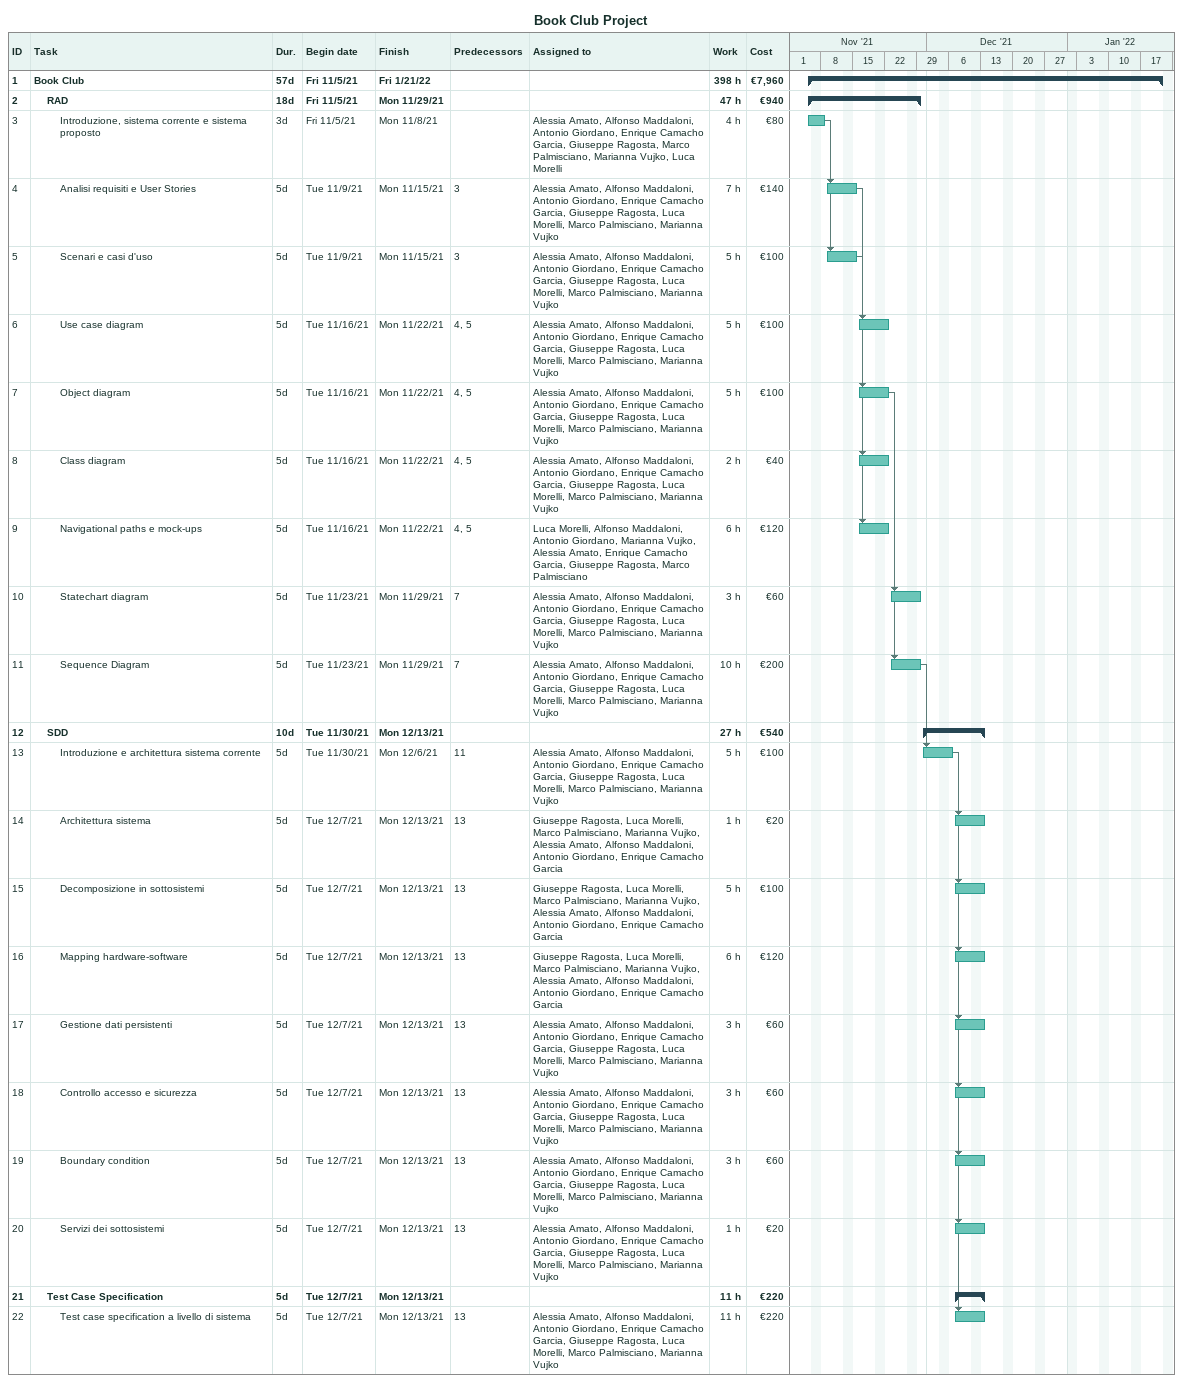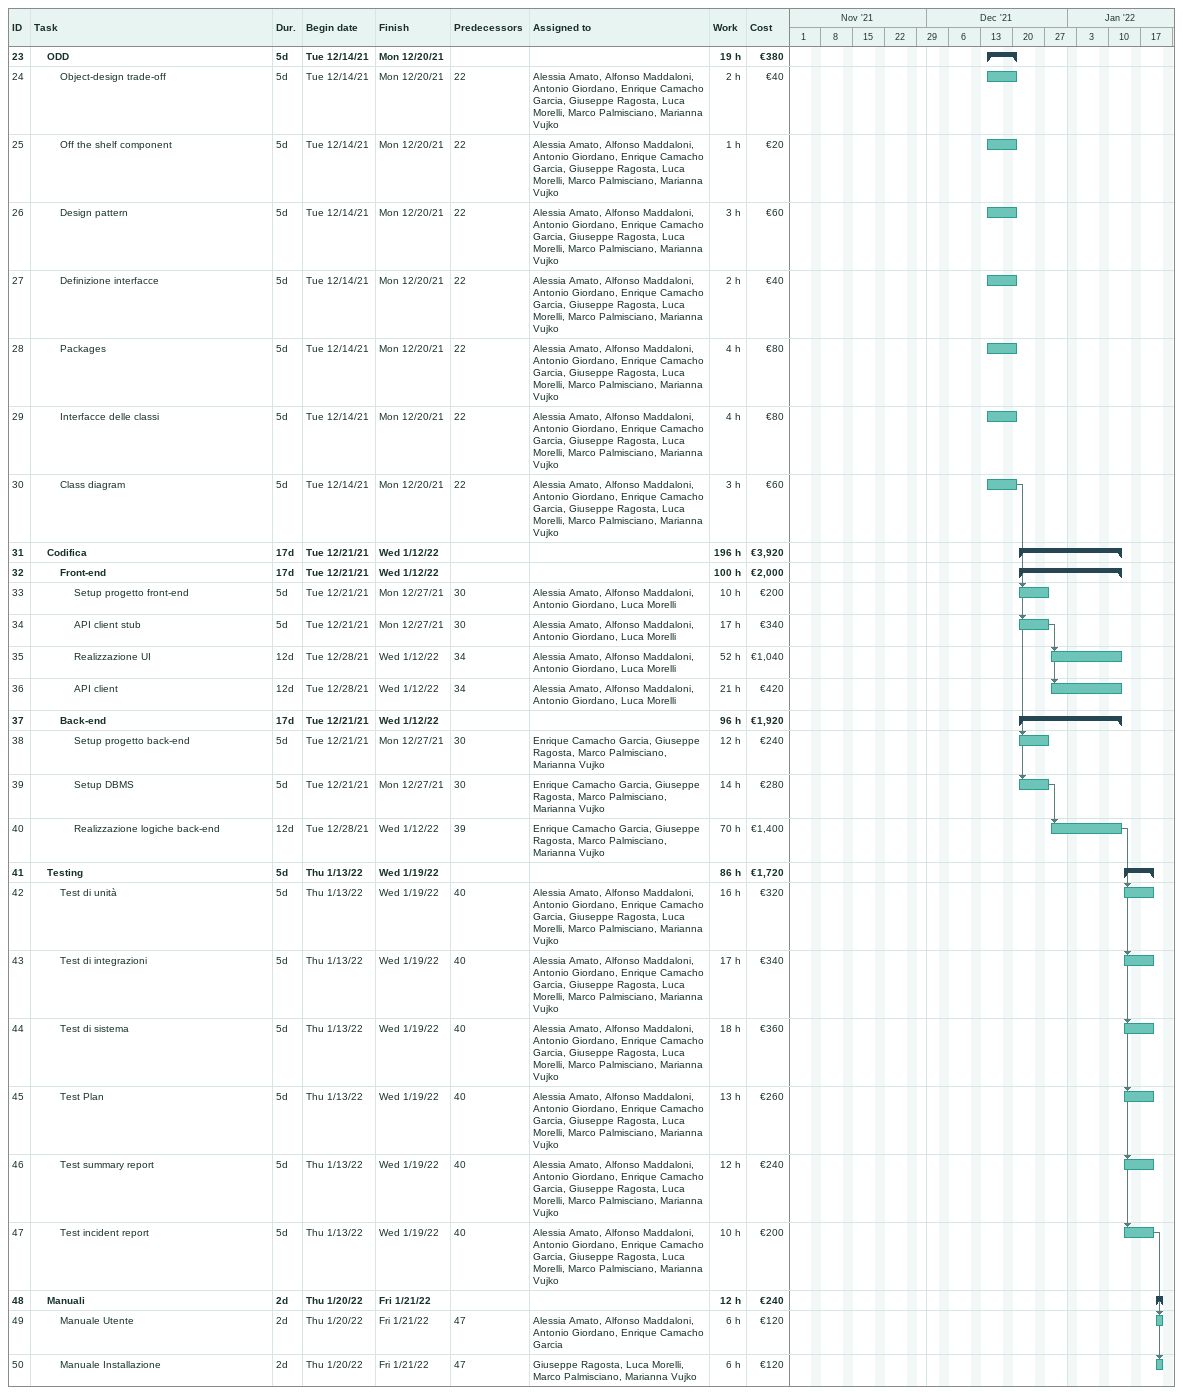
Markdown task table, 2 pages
Book Club Project

| ID | Level | Task | Duration | Start | Finish | Predecessors | Resources | Work (h) | Cost (€) |
|---|---|---|---|---|---|---|---|---|---|
| 1 | 1 | **Book Club** | 57d | 2021-11-05 | 2022-01-21 |  |  | 398 | 7960 |
| 2 | 2 | **RAD** | 18d | 2021-11-05 | 2021-11-29 |  |  | 47 | 940 |
| 3 | 3 | Introduzione, sistema corrente e sistema proposto | 3d | 2021-11-05 | 2021-11-08 |  | Alessia Amato, Alfonso Maddaloni, Antonio Giordano, Enrique Camacho Garcia, Giuseppe Ragosta, Marco Palmisciano, Marianna Vujko, Luca Morelli | 4 | 80 |
| 4 | 3 | Analisi requisiti e User Stories | 5d | 2021-11-09 | 2021-11-15 | 3 | Alessia Amato, Alfonso Maddaloni, Antonio Giordano, Enrique Camacho Garcia, Giuseppe Ragosta, Luca Morelli, Marco Palmisciano, Marianna Vujko | 7 | 140 |
| 5 | 3 | Scenari e casi d'uso | 5d | 2021-11-09 | 2021-11-15 | 3 | Alessia Amato, Alfonso Maddaloni, Antonio Giordano, Enrique Camacho Garcia, Giuseppe Ragosta, Luca Morelli, Marco Palmisciano, Marianna Vujko | 5 | 100 |
| 6 | 3 | Use case diagram | 5d | 2021-11-16 | 2021-11-22 | 4, 5 | Alessia Amato, Alfonso Maddaloni, Antonio Giordano, Enrique Camacho Garcia, Giuseppe Ragosta, Luca Morelli, Marco Palmisciano, Marianna Vujko | 5 | 100 |
| 7 | 3 | Object diagram | 5d | 2021-11-16 | 2021-11-22 | 4, 5 | Alessia Amato, Alfonso Maddaloni, Antonio Giordano, Enrique Camacho Garcia, Giuseppe Ragosta, Luca Morelli, Marco Palmisciano, Marianna Vujko | 5 | 100 |
| 8 | 3 | Class diagram | 5d | 2021-11-16 | 2021-11-22 | 4, 5 | Alessia Amato, Alfonso Maddaloni, Antonio Giordano, Enrique Camacho Garcia, Giuseppe Ragosta, Luca Morelli, Marco Palmisciano, Marianna Vujko | 2 | 40 |
| 9 | 3 | Navigational paths e mock-ups | 5d | 2021-11-16 | 2021-11-22 | 4, 5 | Luca Morelli, Alfonso Maddaloni, Antonio Giordano, Marianna Vujko, Alessia Amato, Enrique Camacho Garcia, Giuseppe Ragosta, Marco Palmisciano | 6 | 120 |
| 10 | 3 | Statechart diagram | 5d | 2021-11-23 | 2021-11-29 | 7 | Alessia Amato, Alfonso Maddaloni, Antonio Giordano, Enrique Camacho Garcia, Giuseppe Ragosta, Luca Morelli, Marco Palmisciano, Marianna Vujko | 3 | 60 |
| 11 | 3 | Sequence Diagram | 5d | 2021-11-23 | 2021-11-29 | 7 | Alessia Amato, Alfonso Maddaloni, Antonio Giordano, Enrique Camacho Garcia, Giuseppe Ragosta, Luca Morelli, Marco Palmisciano, Marianna Vujko | 10 | 200 |
| 12 | 2 | **SDD** | 10d | 2021-11-30 | 2021-12-13 |  |  | 27 | 540 |
| 13 | 3 | Introduzione e architettura sistema corrente | 5d | 2021-11-30 | 2021-12-06 | 11 | Alessia Amato, Alfonso Maddaloni, Antonio Giordano, Enrique Camacho Garcia, Giuseppe Ragosta, Luca Morelli, Marco Palmisciano, Marianna Vujko | 5 | 100 |
| 14 | 3 | Architettura sistema | 5d | 2021-12-07 | 2021-12-13 | 13 | Giuseppe Ragosta, Luca Morelli, Marco Palmisciano, Marianna Vujko, Alessia Amato, Alfonso Maddaloni, Antonio Giordano, Enrique Camacho Garcia | 1 | 20 |
| 15 | 3 | Decomposizione in sottosistemi | 5d | 2021-12-07 | 2021-12-13 | 13 | Giuseppe Ragosta, Luca Morelli, Marco Palmisciano, Marianna Vujko, Alessia Amato, Alfonso Maddaloni, Antonio Giordano, Enrique Camacho Garcia | 5 | 100 |
| 16 | 3 | Mapping hardware-software | 5d | 2021-12-07 | 2021-12-13 | 13 | Giuseppe Ragosta, Luca Morelli, Marco Palmisciano, Marianna Vujko, Alessia Amato, Alfonso Maddaloni, Antonio Giordano, Enrique Camacho Garcia | 6 | 120 |
| 17 | 3 | Gestione dati persistenti | 5d | 2021-12-07 | 2021-12-13 | 13 | Alessia Amato, Alfonso Maddaloni, Antonio Giordano, Enrique Camacho Garcia, Giuseppe Ragosta, Luca Morelli, Marco Palmisciano, Marianna Vujko | 3 | 60 |
| 18 | 3 | Controllo accesso e sicurezza | 5d | 2021-12-07 | 2021-12-13 | 13 | Alessia Amato, Alfonso Maddaloni, Antonio Giordano, Enrique Camacho Garcia, Giuseppe Ragosta, Luca Morelli, Marco Palmisciano, Marianna Vujko | 3 | 60 |
| 19 | 3 | Boundary condition | 5d | 2021-12-07 | 2021-12-13 | 13 | Alessia Amato, Alfonso Maddaloni, Antonio Giordano, Enrique Camacho Garcia, Giuseppe Ragosta, Luca Morelli, Marco Palmisciano, Marianna Vujko | 3 | 60 |
| 20 | 3 | Servizi dei sottosistemi | 5d | 2021-12-07 | 2021-12-13 | 13 | Alessia Amato, Alfonso Maddaloni, Antonio Giordano, Enrique Camacho Garcia, Giuseppe Ragosta, Luca Morelli, Marco Palmisciano, Marianna Vujko | 1 | 20 |
| 21 | 2 | **Test Case Specification** | 5d | 2021-12-07 | 2021-12-13 |  |  | 11 | 220 |
| 22 | 3 | Test case specification a livello di sistema | 5d | 2021-12-07 | 2021-12-13 | 13 | Alessia Amato, Alfonso Maddaloni, Antonio Giordano, Enrique Camacho Garcia, Giuseppe Ragosta, Luca Morelli, Marco Palmisciano, Marianna Vujko | 11 | 220 |
| 23 | 2 | **ODD** | 5d | 2021-12-14 | 2021-12-20 |  |  | 19 | 380 |
| 24 | 3 | Object-design trade-off | 5d | 2021-12-14 | 2021-12-20 | 22 | Alessia Amato, Alfonso Maddaloni, Antonio Giordano, Enrique Camacho Garcia, Giuseppe Ragosta, Luca Morelli, Marco Palmisciano, Marianna Vujko | 2 | 40 |
| 25 | 3 | Off the shelf component | 5d | 2021-12-14 | 2021-12-20 | 22 | Alessia Amato, Alfonso Maddaloni, Antonio Giordano, Enrique Camacho Garcia, Giuseppe Ragosta, Luca Morelli, Marco Palmisciano, Marianna Vujko | 1 | 20 |
| 26 | 3 | Design pattern | 5d | 2021-12-14 | 2021-12-20 | 22 | Alessia Amato, Alfonso Maddaloni, Antonio Giordano, Enrique Camacho Garcia, Giuseppe Ragosta, Luca Morelli, Marco Palmisciano, Marianna Vujko | 3 | 60 |
| 27 | 3 | Definizione interfacce | 5d | 2021-12-14 | 2021-12-20 | 22 | Alessia Amato, Alfonso Maddaloni, Antonio Giordano, Enrique Camacho Garcia, Giuseppe Ragosta, Luca Morelli, Marco Palmisciano, Marianna Vujko | 2 | 40 |
| 28 | 3 | Packages | 5d | 2021-12-14 | 2021-12-20 | 22 | Alessia Amato, Alfonso Maddaloni, Antonio Giordano, Enrique Camacho Garcia, Giuseppe Ragosta, Luca Morelli, Marco Palmisciano, Marianna Vujko | 4 | 80 |
| 29 | 3 | Interfacce delle classi | 5d | 2021-12-14 | 2021-12-20 | 22 | Alessia Amato, Alfonso Maddaloni, Antonio Giordano, Enrique Camacho Garcia, Giuseppe Ragosta, Luca Morelli, Marco Palmisciano, Marianna Vujko | 4 | 80 |
| 30 | 3 | Class diagram | 5d | 2021-12-14 | 2021-12-20 | 22 | Alessia Amato, Alfonso Maddaloni, Antonio Giordano, Enrique Camacho Garcia, Giuseppe Ragosta, Luca Morelli, Marco Palmisciano, Marianna Vujko | 3 | 60 |
| 31 | 2 | **Codifica** | 17d | 2021-12-21 | 2022-01-12 |  |  | 196 | 3920 |
| 32 | 3 | **Front-end** | 17d | 2021-12-21 | 2022-01-12 |  |  | 100 | 2000 |
| 33 | 4 | Setup progetto front-end | 5d | 2021-12-21 | 2021-12-27 | 30 | Alessia Amato, Alfonso Maddaloni, Antonio Giordano, Luca Morelli | 10 | 200 |
| 34 | 4 | API client stub | 5d | 2021-12-21 | 2021-12-27 | 30 | Alessia Amato, Alfonso Maddaloni, Antonio Giordano, Luca Morelli | 17 | 340 |
| 35 | 4 | Realizzazione UI | 12d | 2021-12-28 | 2022-01-12 | 34 | Alessia Amato, Alfonso Maddaloni, Antonio Giordano, Luca Morelli | 52 | 1040 |
| 36 | 4 | API client | 12d | 2021-12-28 | 2022-01-12 | 34 | Alessia Amato, Alfonso Maddaloni, Antonio Giordano, Luca Morelli | 21 | 420 |
| 37 | 3 | **Back-end** | 17d | 2021-12-21 | 2022-01-12 |  |  | 96 | 1920 |
| 38 | 4 | Setup progetto back-end | 5d | 2021-12-21 | 2021-12-27 | 30 | Enrique Camacho Garcia, Giuseppe Ragosta, Marco Palmisciano, Marianna Vujko | 12 | 240 |
| 39 | 4 | Setup DBMS | 5d | 2021-12-21 | 2021-12-27 | 30 | Enrique Camacho Garcia, Giuseppe Ragosta, Marco Palmisciano, Marianna Vujko | 14 | 280 |
| 40 | 4 | Realizzazione logiche back-end | 12d | 2021-12-28 | 2022-01-12 | 39 | Enrique Camacho Garcia, Giuseppe Ragosta, Marco Palmisciano, Marianna Vujko | 70 | 1400 |
| 41 | 2 | **Testing** | 5d | 2022-01-13 | 2022-01-19 |  |  | 86 | 1720 |
| 42 | 3 | Test di unità | 5d | 2022-01-13 | 2022-01-19 | 40 | Alessia Amato, Alfonso Maddaloni, Antonio Giordano, Enrique Camacho Garcia, Giuseppe Ragosta, Luca Morelli, Marco Palmisciano, Marianna Vujko | 16 | 320 |
| 43 | 3 | Test di integrazioni | 5d | 2022-01-13 | 2022-01-19 | 40 | Alessia Amato, Alfonso Maddaloni, Antonio Giordano, Enrique Camacho Garcia, Giuseppe Ragosta, Luca Morelli, Marco Palmisciano, Marianna Vujko | 17 | 340 |
| 44 | 3 | Test di sistema | 5d | 2022-01-13 | 2022-01-19 | 40 | Alessia Amato, Alfonso Maddaloni, Antonio Giordano, Enrique Camacho Garcia, Giuseppe Ragosta, Luca Morelli, Marco Palmisciano, Marianna Vujko | 18 | 360 |
| 45 | 3 | Test Plan | 5d | 2022-01-13 | 2022-01-19 | 40 | Alessia Amato, Alfonso Maddaloni, Antonio Giordano, Enrique Camacho Garcia, Giuseppe Ragosta, Luca Morelli, Marco Palmisciano, Marianna Vujko | 13 | 260 |
| 46 | 3 | Test summary report | 5d | 2022-01-13 | 2022-01-19 | 40 | Alessia Amato, Alfonso Maddaloni, Antonio Giordano, Enrique Camacho Garcia, Giuseppe Ragosta, Luca Morelli, Marco Palmisciano, Marianna Vujko | 12 | 240 |
| 47 | 3 | Test incident report | 5d | 2022-01-13 | 2022-01-19 | 40 | Alessia Amato, Alfonso Maddaloni, Antonio Giordano, Enrique Camacho Garcia, Giuseppe Ragosta, Luca Morelli, Marco Palmisciano, Marianna Vujko | 10 | 200 |
| 48 | 2 | **Manuali** | 2d | 2022-01-20 | 2022-01-21 |  |  | 12 | 240 |
| 49 | 3 | Manuale Utente | 2d | 2022-01-20 | 2022-01-21 | 47 | Alessia Amato, Alfonso Maddaloni, Antonio Giordano, Enrique Camacho Garcia | 6 | 120 |
| 50 | 3 | Manuale Installazione | 2d | 2022-01-20 | 2022-01-21 | 47 | Giuseppe Ragosta, Luca Morelli, Marco Palmisciano, Marianna Vujko | 6 | 120 |
